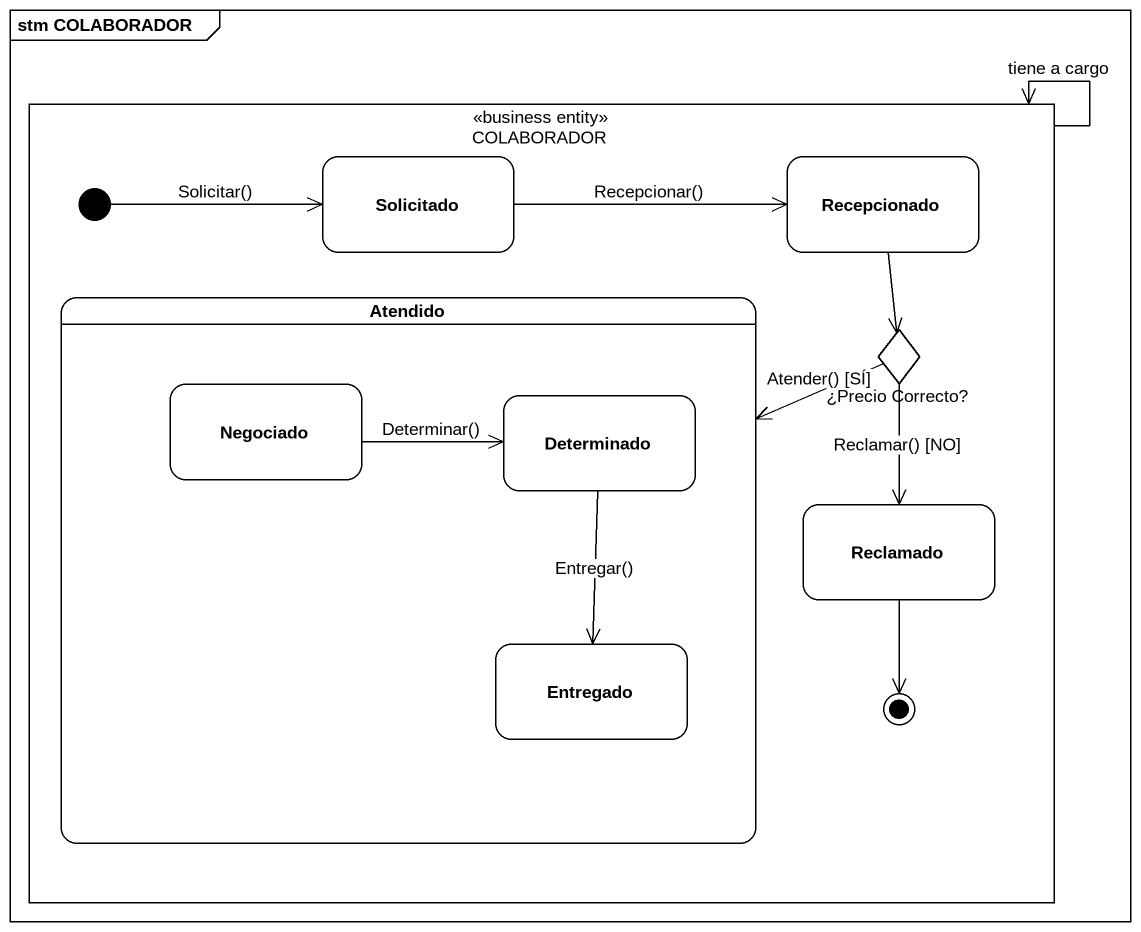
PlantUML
@startuml
mainframe stm COLABORADOR
hide empty description
state COLABORADOR <<business entity>> {
  state Solicitado
  state Recepcionado
  state Atendido {
    state Negociado
    state Determinado
    state Entregado
  }
  state "¿Precio Correcto?" as Precio_Correcto <<choice>>
  state Reclamado
  [*] -right-> Solicitado : Solicitar()
  Reclamado --> [*]
}
COLABORADOR --> COLABORADOR : tiene a cargo
Solicitado -right-> Recepcionado : Recepcionar()
Recepcionado --> Precio_Correcto
Negociado -right-> Determinado : Determinar()
Determinado --> Entregado : Entregar()
Precio_Correcto -left-> Atendido : Atender() [SÍ]
Precio_Correcto --> Reclamado : Reclamar() [NO]
@enduml
